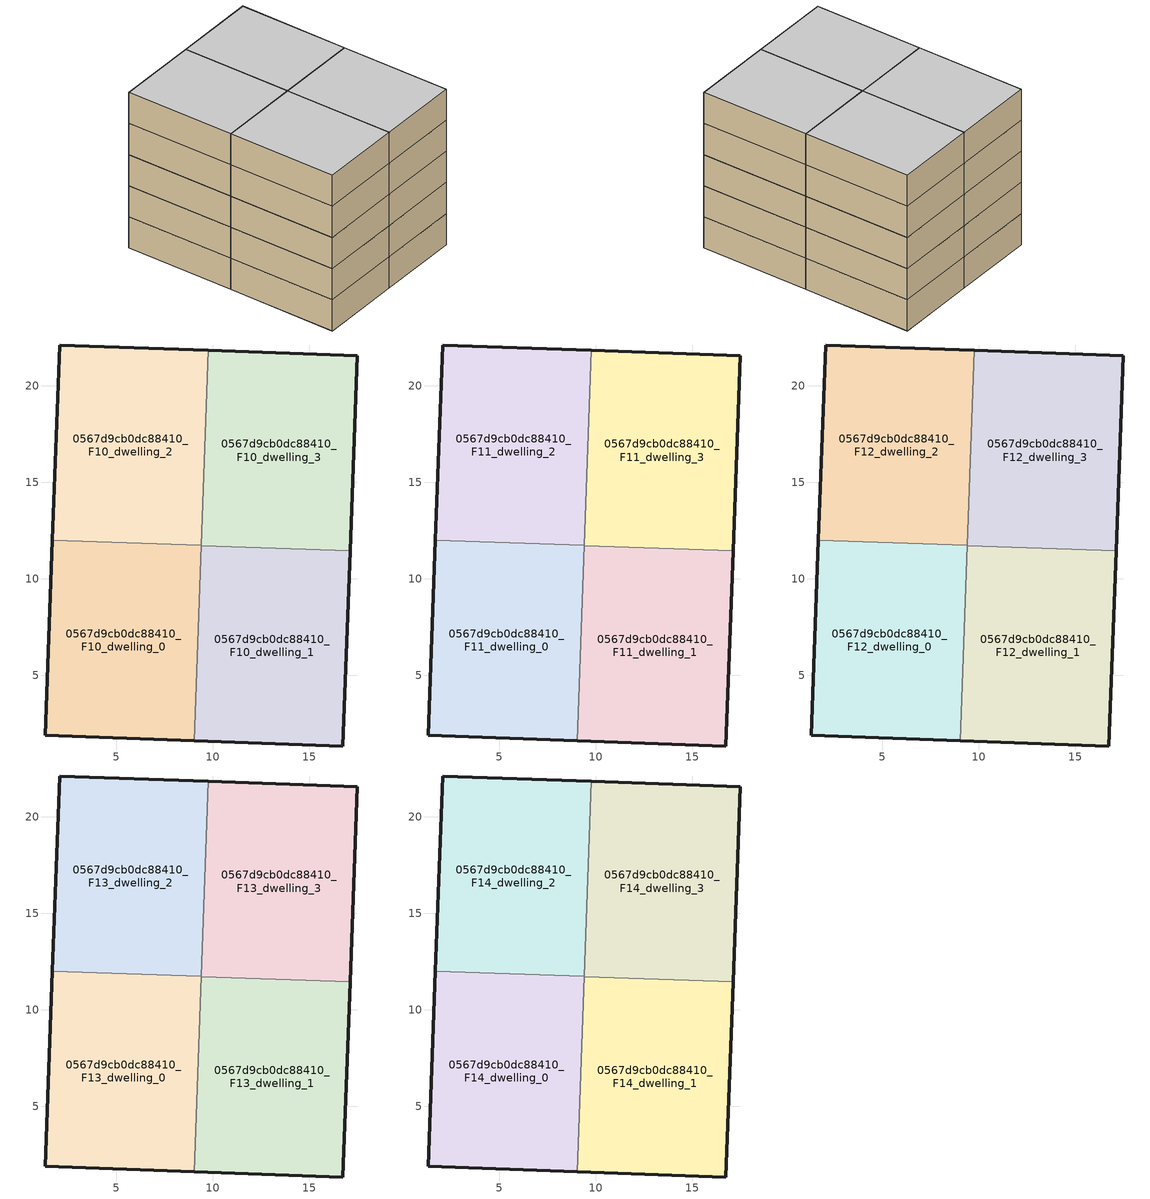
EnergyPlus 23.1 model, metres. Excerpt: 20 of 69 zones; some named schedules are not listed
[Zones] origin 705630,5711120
0567d9cb0dc88410_F10_dwelling_0
 floor to 0567d9cb0dc88410_F9_dwelling_0 (EU_floor_Construction): 9.04,1.61 9.41,11.72 1.7,12 1.33,1.89 z30
 wall outside (EU_wall_Construction): 9.04,1.61 1.33,1.89 1.7,12 z30:33
 wall to 0567d9cb0dc88410_F10_dwelling_1 (EU_wall_Construction): 9.41,11.72 9.04,1.61 z30:33
 wall to 0567d9cb0dc88410_F10_dwelling_2 (EU_wall_Construction): 1.7,12 9.41,11.72 z30:33
0567d9cb0dc88410_F10_dwelling_1
 floor to 0567d9cb0dc88410_F9_dwelling_1 (EU_floor_Construction): 16.75,1.33 17.12,11.44 9.41,11.72 9.04,1.61 z30
 wall outside (EU_wall_Construction): 17.12,11.44 16.75,1.33 9.04,1.61 z30:33
 wall to 0567d9cb0dc88410_F10_dwelling_3 (EU_wall_Construction): 9.41,11.72 17.12,11.44 z30:33
0567d9cb0dc88410_F10_dwelling_2
 floor to 0567d9cb0dc88410_F9_dwelling_2 (EU_floor_Construction): 9.41,11.72 9.78,21.83 2.07,22.11 1.7,12 z30
 wall outside (EU_wall_Construction): 1.7,12 2.07,22.11 9.78,21.83 z30:33
 wall to 0567d9cb0dc88410_F10_dwelling_3 (EU_wall_Construction): 9.78,21.83 9.41,11.72 z30:33
0567d9cb0dc88410_F10_dwelling_3
 floor to 0567d9cb0dc88410_F9_dwelling_3 (EU_floor_Construction): 17.12,11.44 17.49,21.55 9.78,21.83 9.41,11.72 z30
 wall outside (EU_wall_Construction): 9.78,21.83 17.49,21.55 17.12,11.44 z30:33
0567d9cb0dc88410_F11_dwelling_0
 floor to 0567d9cb0dc88410_F10_dwelling_0 (EU_floor_Construction): 9.04,1.61 9.41,11.72 1.7,12 1.33,1.89 z33
 wall outside (EU_wall_Construction): 9.04,1.61 1.33,1.89 1.7,12 z33:36
 wall to 0567d9cb0dc88410_F11_dwelling_1 (EU_wall_Construction): 9.41,11.72 9.04,1.61 z33:36
 wall to 0567d9cb0dc88410_F11_dwelling_2 (EU_wall_Construction): 1.7,12 9.41,11.72 z33:36
0567d9cb0dc88410_F11_dwelling_1
 floor to 0567d9cb0dc88410_F10_dwelling_1 (EU_floor_Construction): 16.75,1.33 17.12,11.44 9.41,11.72 9.04,1.61 z33
 wall outside (EU_wall_Construction): 17.12,11.44 16.75,1.33 9.04,1.61 z33:36
 wall to 0567d9cb0dc88410_F11_dwelling_3 (EU_wall_Construction): 9.41,11.72 17.12,11.44 z33:36
0567d9cb0dc88410_F11_dwelling_2
 floor to 0567d9cb0dc88410_F10_dwelling_2 (EU_floor_Construction): 9.41,11.72 9.78,21.83 2.07,22.11 1.7,12 z33
 wall outside (EU_wall_Construction): 1.7,12 2.07,22.11 9.78,21.83 z33:36
 wall to 0567d9cb0dc88410_F11_dwelling_3 (EU_wall_Construction): 9.78,21.83 9.41,11.72 z33:36
0567d9cb0dc88410_F11_dwelling_3
 floor to 0567d9cb0dc88410_F10_dwelling_3 (EU_floor_Construction): 17.12,11.44 17.49,21.55 9.78,21.83 9.41,11.72 z33
 wall outside (EU_wall_Construction): 9.78,21.83 17.49,21.55 17.12,11.44 z33:36
0567d9cb0dc88410_F12_dwelling_0
 floor to 0567d9cb0dc88410_F11_dwelling_0 (EU_floor_Construction): 9.04,1.61 9.41,11.72 1.7,12 1.33,1.89 z36
 wall outside (EU_wall_Construction): 9.04,1.61 1.33,1.89 1.7,12 z36:39
 wall to 0567d9cb0dc88410_F12_dwelling_1 (EU_wall_Construction): 9.41,11.72 9.04,1.61 z36:39
 wall to 0567d9cb0dc88410_F12_dwelling_2 (EU_wall_Construction): 1.7,12 9.41,11.72 z36:39
0567d9cb0dc88410_F12_dwelling_1
 floor to 0567d9cb0dc88410_F11_dwelling_1 (EU_floor_Construction): 16.75,1.33 17.12,11.44 9.41,11.72 9.04,1.61 z36
 wall outside (EU_wall_Construction): 17.12,11.44 16.75,1.33 9.04,1.61 z36:39
 wall to 0567d9cb0dc88410_F12_dwelling_3 (EU_wall_Construction): 9.41,11.72 17.12,11.44 z36:39
0567d9cb0dc88410_F12_dwelling_2
 floor to 0567d9cb0dc88410_F11_dwelling_2 (EU_floor_Construction): 9.41,11.72 9.78,21.83 2.07,22.11 1.7,12 z36
 wall outside (EU_wall_Construction): 1.7,12 2.07,22.11 9.78,21.83 z36:39
 wall to 0567d9cb0dc88410_F12_dwelling_3 (EU_wall_Construction): 9.78,21.83 9.41,11.72 z36:39
0567d9cb0dc88410_F12_dwelling_3
 floor to 0567d9cb0dc88410_F11_dwelling_3 (EU_floor_Construction): 17.12,11.44 17.49,21.55 9.78,21.83 9.41,11.72 z36
 wall outside (EU_wall_Construction): 9.78,21.83 17.49,21.55 17.12,11.44 z36:39
0567d9cb0dc88410_F13_dwelling_0
 floor to 0567d9cb0dc88410_F12_dwelling_0 (EU_floor_Construction): 9.04,1.61 9.41,11.72 1.7,12 1.33,1.89 z39
 wall outside (EU_wall_Construction): 9.04,1.61 1.33,1.89 1.7,12 z39:42
 wall to 0567d9cb0dc88410_F13_dwelling_1 (EU_wall_Construction): 9.41,11.72 9.04,1.61 z39:42
 wall to 0567d9cb0dc88410_F13_dwelling_2 (EU_wall_Construction): 1.7,12 9.41,11.72 z39:42
0567d9cb0dc88410_F13_dwelling_1
 floor to 0567d9cb0dc88410_F12_dwelling_1 (EU_floor_Construction): 16.75,1.33 17.12,11.44 9.41,11.72 9.04,1.61 z39
 wall outside (EU_wall_Construction): 17.12,11.44 16.75,1.33 9.04,1.61 z39:42
 wall to 0567d9cb0dc88410_F13_dwelling_3 (EU_wall_Construction): 9.41,11.72 17.12,11.44 z39:42
0567d9cb0dc88410_F13_dwelling_2
 floor to 0567d9cb0dc88410_F12_dwelling_2 (EU_floor_Construction): 9.41,11.72 9.78,21.83 2.07,22.11 1.7,12 z39
 wall outside (EU_wall_Construction): 1.7,12 2.07,22.11 9.78,21.83 z39:42
 wall to 0567d9cb0dc88410_F13_dwelling_3 (EU_wall_Construction): 9.78,21.83 9.41,11.72 z39:42
0567d9cb0dc88410_F13_dwelling_3
 floor to 0567d9cb0dc88410_F12_dwelling_3 (EU_floor_Construction): 17.12,11.44 17.49,21.55 9.78,21.83 9.41,11.72 z39
 wall outside (EU_wall_Construction): 9.78,21.83 17.49,21.55 17.12,11.44 z39:42
0567d9cb0dc88410_F14_dwelling_0
 floor to 0567d9cb0dc88410_F13_dwelling_0 (EU_floor_Construction): 9.04,1.61 9.41,11.72 1.7,12 1.33,1.89 z42
 wall outside (EU_wall_Construction): 9.04,1.61 1.33,1.89 1.7,12 z42:45
 wall to 0567d9cb0dc88410_F14_dwelling_1 (EU_wall_Construction): 9.41,11.72 9.04,1.61 z42:45
 wall to 0567d9cb0dc88410_F14_dwelling_2 (EU_wall_Construction): 1.7,12 9.41,11.72 z42:45
 ceiling to 0567d9cb0dc88410_F15_dwelling_0 (EU_floor_Construction): 9.41,11.72 9.04,1.61 1.33,1.89 1.7,12 z45
0567d9cb0dc88410_F14_dwelling_1
 floor to 0567d9cb0dc88410_F13_dwelling_1 (EU_floor_Construction): 16.75,1.33 17.12,11.44 9.41,11.72 9.04,1.61 z42
 wall outside (EU_wall_Construction): 17.12,11.44 16.75,1.33 9.04,1.61 z42:45
 wall to 0567d9cb0dc88410_F14_dwelling_3 (EU_wall_Construction): 9.41,11.72 17.12,11.44 z42:45
 ceiling to 0567d9cb0dc88410_F15_dwelling_1 (EU_floor_Construction): 17.12,11.44 16.75,1.33 9.04,1.61 9.41,11.72 z45
0567d9cb0dc88410_F14_dwelling_2
 floor to 0567d9cb0dc88410_F13_dwelling_2 (EU_floor_Construction): 9.41,11.72 9.78,21.83 2.07,22.11 1.7,12 z42
 wall outside (EU_wall_Construction): 1.7,12 2.07,22.11 9.78,21.83 z42:45
 wall to 0567d9cb0dc88410_F14_dwelling_3 (EU_wall_Construction): 9.78,21.83 9.41,11.72 z42:45
 ceiling to 0567d9cb0dc88410_F15_dwelling_2 (EU_floor_Construction): 9.78,21.83 9.41,11.72 1.7,12 2.07,22.11 z45
0567d9cb0dc88410_F14_dwelling_3
 floor to 0567d9cb0dc88410_F13_dwelling_3 (EU_floor_Construction): 17.12,11.44 17.49,21.55 9.78,21.83 9.41,11.72 z42
 wall outside (EU_wall_Construction): 9.78,21.83 17.49,21.55 17.12,11.44 z42:45
 ceiling to 0567d9cb0dc88410_F15_dwelling_3 (EU_floor_Construction): 17.49,21.55 17.12,11.44 9.41,11.72 9.78,21.83 z45
[Building]
EU S2 Campaign: North Axis=0; Terrain=City; Solar Distribution=FullExterior
[Site:Location]
London: Latitude=51.5; Longitude=-0.5; Time Zone=0; Elevation=25
[SizingPeriod:WeatherFileDays]
AnnualSizingPeriod: Begin Month=1; Begin Day of Month=1; End Month=12; End Day of Month=31; Day of Week for Start Day=Monday; Use Weather File Daylight Saving Period=No; Use Weather File Rain and Snow Indicators=No
[MATERIAL]
EU_InternalMass_Material: Roughness=MediumRough; Thickness=0.1; Conductivity=1; Density=1800; Specific Heat=900; Thermal Absorptance=0.9; Solar Absorptance=0.7; Visible Absorptance=0.7
[MATERIAL:NOMASS] Roughness=MediumRough; Thermal Absorptance=0.9; Solar Absorptance=0.7; Visible Absorptance=0.7
Name | Thermal Resistance
EU_wall_NoMass | 0.635353
EU_floor_NoMass | 1.96382
[CONSTRUCTION]
EU_wall_Construction: EU_wall_NoMass
EU_floor_Construction: EU_floor_NoMass
EU_InternalMass_Construction: EU_InternalMass_Material
[ZONE] Type=1; Multiplier=1; Ceiling Height=autocalculate; Floor Area=autocalculate; Part of Total Floor Area=Yes
Name | Volume
0567d9cb0dc88410_F10_dwelling_0; 0567d9cb0dc88410_F11_dwelling_0; 0567d9cb0dc88410_F12_dwelling_0; 0567d9cb0dc88410_F13_dwelling_0; 0567d9cb0dc88410_F14_dwelling_0; 0567d9cb0dc88410_F10_dwelling_3; 0567d9cb0dc88410_F11_dwelling_3; 0567d9cb0dc88410_F12_dwelling_3; 0567d9cb0dc88410_F13_dwelling_3; 0567d9cb0dc88410_F14_dwelling_3 | 234.158
0567d9cb0dc88410_F10_dwelling_1; 0567d9cb0dc88410_F11_dwelling_1; 0567d9cb0dc88410_F12_dwelling_1; 0567d9cb0dc88410_F13_dwelling_1; 0567d9cb0dc88410_F14_dwelling_1; 0567d9cb0dc88410_F10_dwelling_2; 0567d9cb0dc88410_F11_dwelling_2; 0567d9cb0dc88410_F12_dwelling_2; 0567d9cb0dc88410_F13_dwelling_2; 0567d9cb0dc88410_F14_dwelling_2 | 234.164
[INTERNALMASS] Construction=EU_InternalMass_Construction
Name | Zone or ZoneList | Surface Area
0567d9cb0dc88410_F10_dwelling_0_EU_InternalMass | 0567d9cb0dc88410_F10_dwelling_0 | 78.0555
0567d9cb0dc88410_F10_dwelling_1_EU_InternalMass | 0567d9cb0dc88410_F10_dwelling_1 | 78.055
0567d9cb0dc88410_F10_dwelling_2_EU_InternalMass | 0567d9cb0dc88410_F10_dwelling_2 | 78.055
0567d9cb0dc88410_F10_dwelling_3_EU_InternalMass | 0567d9cb0dc88410_F10_dwelling_3 | 78.0555
0567d9cb0dc88410_F11_dwelling_0_EU_InternalMass | 0567d9cb0dc88410_F11_dwelling_0 | 78.0555
0567d9cb0dc88410_F11_dwelling_1_EU_InternalMass | 0567d9cb0dc88410_F11_dwelling_1 | 78.055
0567d9cb0dc88410_F11_dwelling_2_EU_InternalMass | 0567d9cb0dc88410_F11_dwelling_2 | 78.055
0567d9cb0dc88410_F11_dwelling_3_EU_InternalMass | 0567d9cb0dc88410_F11_dwelling_3 | 78.0555
0567d9cb0dc88410_F12_dwelling_0_EU_InternalMass | 0567d9cb0dc88410_F12_dwelling_0 | 78.0555
0567d9cb0dc88410_F12_dwelling_1_EU_InternalMass | 0567d9cb0dc88410_F12_dwelling_1 | 78.055
0567d9cb0dc88410_F12_dwelling_2_EU_InternalMass | 0567d9cb0dc88410_F12_dwelling_2 | 78.055
0567d9cb0dc88410_F12_dwelling_3_EU_InternalMass | 0567d9cb0dc88410_F12_dwelling_3 | 78.0555
0567d9cb0dc88410_F13_dwelling_0_EU_InternalMass | 0567d9cb0dc88410_F13_dwelling_0 | 78.0555
0567d9cb0dc88410_F13_dwelling_1_EU_InternalMass | 0567d9cb0dc88410_F13_dwelling_1 | 78.055
0567d9cb0dc88410_F13_dwelling_2_EU_InternalMass | 0567d9cb0dc88410_F13_dwelling_2 | 78.055
0567d9cb0dc88410_F13_dwelling_3_EU_InternalMass | 0567d9cb0dc88410_F13_dwelling_3 | 78.0555
0567d9cb0dc88410_F14_dwelling_0_EU_InternalMass | 0567d9cb0dc88410_F14_dwelling_0 | 78.0555
0567d9cb0dc88410_F14_dwelling_1_EU_InternalMass | 0567d9cb0dc88410_F14_dwelling_1 | 78.055
0567d9cb0dc88410_F14_dwelling_2_EU_InternalMass | 0567d9cb0dc88410_F14_dwelling_2 | 78.055
0567d9cb0dc88410_F14_dwelling_3_EU_InternalMass | 0567d9cb0dc88410_F14_dwelling_3 | 78.0555
[OTHEREQUIPMENT] Fuel Type=Electricity; Design Level Calculation Method=Watts/Area; Power per Zone Floor Area=1; Fraction Latent=0; Fraction Radiant=0; Fraction Lost=0; Carbon Dioxide Generation Rate=0; EndUse Subcategory=EU_Step8_InternalGains
Name | Zone or ZoneList or Space or SpaceList | Schedule
EU_Step8_InternalGain_0567d9cb0dc88410_F10_dwelling_0_f000 | 0567d9cb0dc88410_F10_dwelling_0 | EU_Step8_GainSchedule_0567d9cb0dc88410_F10_dwelling_0_f000
EU_Step8_InternalGain_0567d9cb0dc88410_F10_dwelling_1_f000 | 0567d9cb0dc88410_F10_dwelling_1 | EU_Step8_GainSchedule_0567d9cb0dc88410_F10_dwelling_1_f000
EU_Step8_InternalGain_0567d9cb0dc88410_F10_dwelling_2_f000 | 0567d9cb0dc88410_F10_dwelling_2 | EU_Step8_GainSchedule_0567d9cb0dc88410_F10_dwelling_2_f000
EU_Step8_InternalGain_0567d9cb0dc88410_F10_dwelling_3_f000 | 0567d9cb0dc88410_F10_dwelling_3 | EU_Step8_GainSchedule_0567d9cb0dc88410_F10_dwelling_3_f000
EU_Step8_InternalGain_0567d9cb0dc88410_F11_dwelling_0_f000 | 0567d9cb0dc88410_F11_dwelling_0 | EU_Step8_GainSchedule_0567d9cb0dc88410_F11_dwelling_0_f000
EU_Step8_InternalGain_0567d9cb0dc88410_F11_dwelling_1_f000 | 0567d9cb0dc88410_F11_dwelling_1 | EU_Step8_GainSchedule_0567d9cb0dc88410_F11_dwelling_1_f000
EU_Step8_InternalGain_0567d9cb0dc88410_F11_dwelling_2_f000 | 0567d9cb0dc88410_F11_dwelling_2 | EU_Step8_GainSchedule_0567d9cb0dc88410_F11_dwelling_2_f000
EU_Step8_InternalGain_0567d9cb0dc88410_F11_dwelling_3_f000 | 0567d9cb0dc88410_F11_dwelling_3 | EU_Step8_GainSchedule_0567d9cb0dc88410_F11_dwelling_3_f000
EU_Step8_InternalGain_0567d9cb0dc88410_F12_dwelling_0_f000 | 0567d9cb0dc88410_F12_dwelling_0 | EU_Step8_GainSchedule_0567d9cb0dc88410_F12_dwelling_0_f000
EU_Step8_InternalGain_0567d9cb0dc88410_F12_dwelling_1_f000 | 0567d9cb0dc88410_F12_dwelling_1 | EU_Step8_GainSchedule_0567d9cb0dc88410_F12_dwelling_1_f000
EU_Step8_InternalGain_0567d9cb0dc88410_F12_dwelling_2_f000 | 0567d9cb0dc88410_F12_dwelling_2 | EU_Step8_GainSchedule_0567d9cb0dc88410_F12_dwelling_2_f000
EU_Step8_InternalGain_0567d9cb0dc88410_F12_dwelling_3_f000 | 0567d9cb0dc88410_F12_dwelling_3 | EU_Step8_GainSchedule_0567d9cb0dc88410_F12_dwelling_3_f000
EU_Step8_InternalGain_0567d9cb0dc88410_F13_dwelling_0_f000 | 0567d9cb0dc88410_F13_dwelling_0 | EU_Step8_GainSchedule_0567d9cb0dc88410_F13_dwelling_0_f000
EU_Step8_InternalGain_0567d9cb0dc88410_F13_dwelling_1_f000 | 0567d9cb0dc88410_F13_dwelling_1 | EU_Step8_GainSchedule_0567d9cb0dc88410_F13_dwelling_1_f000
EU_Step8_InternalGain_0567d9cb0dc88410_F13_dwelling_2_f000 | 0567d9cb0dc88410_F13_dwelling_2 | EU_Step8_GainSchedule_0567d9cb0dc88410_F13_dwelling_2_f000
EU_Step8_InternalGain_0567d9cb0dc88410_F13_dwelling_3_f000 | 0567d9cb0dc88410_F13_dwelling_3 | EU_Step8_GainSchedule_0567d9cb0dc88410_F13_dwelling_3_f000
EU_Step8_InternalGain_0567d9cb0dc88410_F14_dwelling_0_f000 | 0567d9cb0dc88410_F14_dwelling_0 | EU_Step8_GainSchedule_0567d9cb0dc88410_F14_dwelling_0_f000
EU_Step8_InternalGain_0567d9cb0dc88410_F14_dwelling_1_f000 | 0567d9cb0dc88410_F14_dwelling_1 | EU_Step8_GainSchedule_0567d9cb0dc88410_F14_dwelling_1_f000
EU_Step8_InternalGain_0567d9cb0dc88410_F14_dwelling_2_f000 | 0567d9cb0dc88410_F14_dwelling_2 | EU_Step8_GainSchedule_0567d9cb0dc88410_F14_dwelling_2_f000
EU_Step8_InternalGain_0567d9cb0dc88410_F14_dwelling_3_f000 | 0567d9cb0dc88410_F14_dwelling_3 | EU_Step8_GainSchedule_0567d9cb0dc88410_F14_dwelling_3_f000
[ZONEVENTILATION:DESIGNFLOWRATE] Schedule=EU_AlwaysOn; Design Flow Rate Calculation Method=AirChanges/Hour; Air Changes per Hour=0.555504; Ventilation Type=Natural; Fan Pressure Rise=0; Fan Total Efficiency=1; Constant Term Coefficient=1; Temperature Term Coefficient=0; Velocity Term Coefficient=0; Velocity Squared Term Coefficient=0; Minimum Indoor Temperature=-100; Maximum Indoor Temperature=100; Delta Temperature=-100; Minimum Outdoor Temperature=-100; Maximum Outdoor Temperature=100; Maximum Wind Speed=40
Name | Zone or ZoneList or Space or SpaceList
EU_ConstantAir_0567d9cb0dc88410_F10_dwelling_0 | 0567d9cb0dc88410_F10_dwelling_0
EU_ConstantAir_0567d9cb0dc88410_F10_dwelling_1 | 0567d9cb0dc88410_F10_dwelling_1
EU_ConstantAir_0567d9cb0dc88410_F10_dwelling_2 | 0567d9cb0dc88410_F10_dwelling_2
EU_ConstantAir_0567d9cb0dc88410_F10_dwelling_3 | 0567d9cb0dc88410_F10_dwelling_3
EU_ConstantAir_0567d9cb0dc88410_F11_dwelling_0 | 0567d9cb0dc88410_F11_dwelling_0
EU_ConstantAir_0567d9cb0dc88410_F11_dwelling_1 | 0567d9cb0dc88410_F11_dwelling_1
EU_ConstantAir_0567d9cb0dc88410_F11_dwelling_2 | 0567d9cb0dc88410_F11_dwelling_2
EU_ConstantAir_0567d9cb0dc88410_F11_dwelling_3 | 0567d9cb0dc88410_F11_dwelling_3
EU_ConstantAir_0567d9cb0dc88410_F12_dwelling_0 | 0567d9cb0dc88410_F12_dwelling_0
EU_ConstantAir_0567d9cb0dc88410_F12_dwelling_1 | 0567d9cb0dc88410_F12_dwelling_1
EU_ConstantAir_0567d9cb0dc88410_F12_dwelling_2 | 0567d9cb0dc88410_F12_dwelling_2
EU_ConstantAir_0567d9cb0dc88410_F12_dwelling_3 | 0567d9cb0dc88410_F12_dwelling_3
EU_ConstantAir_0567d9cb0dc88410_F13_dwelling_0 | 0567d9cb0dc88410_F13_dwelling_0
EU_ConstantAir_0567d9cb0dc88410_F13_dwelling_1 | 0567d9cb0dc88410_F13_dwelling_1
EU_ConstantAir_0567d9cb0dc88410_F13_dwelling_2 | 0567d9cb0dc88410_F13_dwelling_2
EU_ConstantAir_0567d9cb0dc88410_F13_dwelling_3 | 0567d9cb0dc88410_F13_dwelling_3
EU_ConstantAir_0567d9cb0dc88410_F14_dwelling_0 | 0567d9cb0dc88410_F14_dwelling_0
EU_ConstantAir_0567d9cb0dc88410_F14_dwelling_1 | 0567d9cb0dc88410_F14_dwelling_1
EU_ConstantAir_0567d9cb0dc88410_F14_dwelling_2 | 0567d9cb0dc88410_F14_dwelling_2
EU_ConstantAir_0567d9cb0dc88410_F14_dwelling_3 | 0567d9cb0dc88410_F14_dwelling_3
[HVACTEMPLATE:THERMOSTAT] Constant Heating Setpoint=20; Constant Cooling Setpoint=50
EU_HeatOnly_0567d9cb0dc88410_F12_dwelling_1; EU_HeatOnly_0567d9cb0dc88410_F12_dwelling_2; EU_HeatOnly_0567d9cb0dc88410_F12_dwelling_3; EU_HeatOnly_0567d9cb0dc88410_F13_dwelling_0; EU_HeatOnly_0567d9cb0dc88410_F13_dwelling_1; EU_HeatOnly_0567d9cb0dc88410_F13_dwelling_2; EU_HeatOnly_0567d9cb0dc88410_F13_dwelling_3; EU_HeatOnly_0567d9cb0dc88410_F14_dwelling_0; EU_HeatOnly_0567d9cb0dc88410_F14_dwelling_1; EU_HeatOnly_0567d9cb0dc88410_F14_dwelling_2; EU_HeatOnly_0567d9cb0dc88410_F14_dwelling_3; EU_HeatOnly_0567d9cb0dc88410_F15_dwelling_0; EU_HeatOnly_0567d9cb0dc88410_F15_dwelling_1; EU_HeatOnly_0567d9cb0dc88410_F15_dwelling_2; EU_HeatOnly_0567d9cb0dc88410_F15_dwelling_3; EU_HeatOnly_0567d9cb0dc88410_F16_dwelling_0; EU_HeatOnly_0567d9cb0dc88410_F16_dwelling_1; EU_HeatOnly_0567d9cb0dc88410_F16_dwelling_2; EU_HeatOnly_0567d9cb0dc88410_F16_dwelling_3
[HVACTEMPLATE:ZONE:IDEALLOADSAIRSYSTEM] System Availability Schedule=EU_AlwaysOn; Maximum Heating Supply Air Temperature=50; Minimum Cooling Supply Air Temperature=13; Maximum Heating Supply Air Humidity Ratio=0.0156; Minimum Cooling Supply Air Humidity Ratio=0.0077; Heating Limit=NoLimit; Cooling Limit=NoLimit; Heating Availability Schedule=EU_AlwaysOn; Cooling Availability Schedule=EU_CoolingOff; Dehumidification Control Type=ConstantSensibleHeatRatio; Cooling Sensible Heat Ratio=0.7; Dehumidification Setpoint=60; Humidification Control Type=None; Humidification Setpoint=30; Outdoor Air Method=None; Outdoor Air Flow Rate per Person=0.00944; Outdoor Air Flow Rate per Zone Floor Area=0; Outdoor Air Flow Rate per Zone=0; Demand Controlled Ventilation Type=None; Outdoor Air Economizer Type=NoEconomizer; Heat Recovery Type=None; Sensible Heat Recovery Effectiveness=0.7; Latent Heat Recovery Effectiveness=0.65
Name | Template Thermostat
0567d9cb0dc88410_F10_dwelling_0 | EU_HeatOnly_0567d9cb0dc88410_F10_dwelling_0
0567d9cb0dc88410_F10_dwelling_1 | EU_HeatOnly_0567d9cb0dc88410_F10_dwelling_1
0567d9cb0dc88410_F10_dwelling_2 | EU_HeatOnly_0567d9cb0dc88410_F10_dwelling_2
